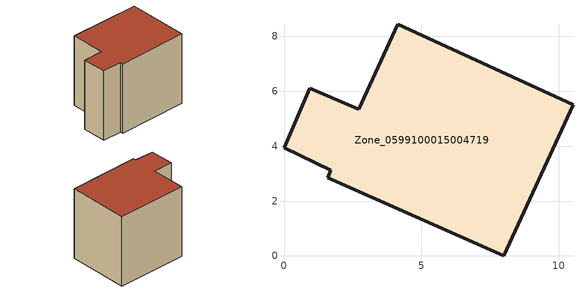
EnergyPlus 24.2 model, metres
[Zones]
Zone_0599100015004719
 floor ground (C_G): 1.71,3.12 0,3.93 0.94,6.1 2.72,5.33 4.14,8.44 10.52,5.51 8,0 1.58,2.84 z0.84
 wall outside (C_F): 0,3.93 1.71,3.12 1.58,2.84 8,0 10.52,5.51 4.14,8.44 2.72,5.33 0.94,6.1 0,3.93 z0.84:7.95
 roof outside (C_R): 1.71,3.12 1.58,2.84 8,0 10.52,5.51 4.14,8.44 2.72,5.33 0.94,6.1 0,3.93 z7.95
[BUILDING]
Pand.0599100015004719: North Axis=0; Terrain=City; Loads Convergence Tolerance Value=0.04; Temperature Convergence Tolerance Value=0.4; Solar Distribution=FullExterior; Maximum Number of Warmup Days=25; Minimum Number of Warmup Days=1
[Site:Location]
Rotterdam.The.Hague.AP_ZH_NLD Design_Conditions: Latitude=51.96; Longitude=4.45; Time Zone=1; Elevation=-4.5
[SITE:GROUNDTEMPERATURE:BUILDINGSURFACE]
18, 18, 18, 18, 18, 18, 18, 18, 18, 18, 18, 18
[MATERIAL] Thermal Absorptance=0.9; Solar Absorptance=0.7; Visible Absorptance=0.7
Name | Roughness | Thickness | Conductivity | Density | Specific Heat
G.TI.1965-1974 | MediumSmooth | 0.15 | 0.882353 | 540 | 1210
F.TI.1965-1974 | Rough | 0.3 | 0.697674 | 1920 | 840
R.TI.1965-1974 | MediumRough | 0.2 | 0.232558 | 1500 | 1000
[CONSTRUCTION]
C_G: G.TI.1965-1974
C_F: F.TI.1965-1974
C_R: R.TI.1965-1974
[ZONE]
Zone_0599100015004719: Type=1; Multiplier=1; Ceiling Height=Autocalculate; Volume=Autocalculate; Floor Area=autocalculate; Part of Total Floor Area=Yes
[ZONEINFILTRATION:DESIGNFLOWRATE]
Infil_Zone_0599100015004719: Zone or ZoneList or Space or SpaceList=Zone_0599100015004719; Schedule=AlwaysOn; Design Flow Rate Calculation Method=Flow/Area; Flow Rate per Floor Area=0.003; Constant Term Coefficient=1; Temperature Term Coefficient=0; Velocity Term Coefficient=0; Velocity Squared Term Coefficient=0
[HVACTEMPLATE:ZONE:IDEALLOADSAIRSYSTEM]
Zone_0599100015004719: Maximum Heating Supply Air Temperature=50; Minimum Cooling Supply Air Temperature=13; Maximum Heating Supply Air Humidity Ratio=0.0156; Minimum Cooling Supply Air Humidity Ratio=0.0077; Heating Limit=NoLimit; Cooling Limit=NoLimit; Dehumidification Control Type=ConstantSensibleHeatRatio; Cooling Sensible Heat Ratio=0.7; Dehumidification Setpoint=60; Humidification Control Type=None; Humidification Setpoint=30; Outdoor Air Method=None; Outdoor Air Flow Rate per Person=0.00944; Outdoor Air Flow Rate per Zone Floor Area=0; Outdoor Air Flow Rate per Zone=0; Demand Controlled Ventilation Type=None; Outdoor Air Economizer Type=NoEconomizer; Heat Recovery Type=None; Sensible Heat Recovery Effectiveness=0.7; Latent Heat Recovery Effectiveness=0.65
[ZONECONTROL:THERMOSTAT]
ThermostatControl_Zone_0599100015004719: Zone or ZoneList=Zone_0599100015004719; Control Type Schedule=DualSetpointControlType; Control 1=Thermostat_Zone_0599100015004719; Temperature Difference Between Cutout And Setpoint=0
[THERMOSTATSETPOINT:DUALSETPOINT]
Thermostat_Zone_0599100015004719: Heating Setpoint Temperature Schedule=HeatingSetpoint_Zone_0599100015004719; Cooling Setpoint Temperature Schedule=CoolingSetpoint_Zone_0599100015004719
[SCHEDULE:COMPACT]
HeatingSetpoint_Zone_0599100015004719: Through: 12/31, For: AllDays, Until: 24:00, 21
CoolingSetpoint_Zone_0599100015004719: Through: 12/31, For: AllDays, Until: 24:00, 24
DualSetpointControlType: Through: 12/31, For: AllDays, Until: 24:00, 4
AlwaysOn: Through: 12/31, For: AllDays, Until: 24:00, 1
